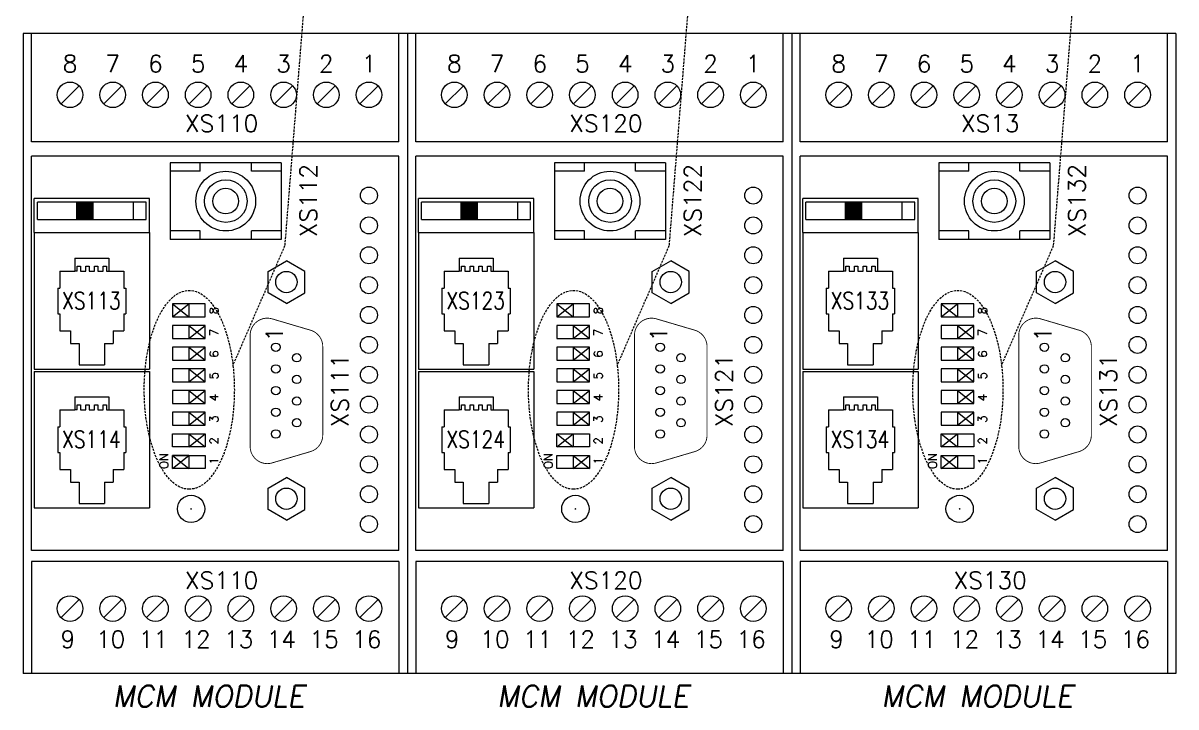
# Model space of a CAD drawing. Extents: x -2993 to 3661, y -4147 to -1441.
# Drawn here: x 1272.5 to 1407.5, y -4146.8 to -4066.7 of the extents above; entities that cross this region are included whole.
import ezdxf
from ezdxf.enums import TextEntityAlignment as Align

# ---------------------------------------------------------------- set-up
doc = ezdxf.new("R2010")
doc.units = 0
doc.header["$LTSCALE"] = 0.1
doc.header["$MEASUREMENT"] = 0
doc.linetypes.add('DASHED', pattern=[19.05, 12.7, -6.35])
doc.layers.get('0').update_dxf_attribs({"linetype": 'CONTINUOUS'})
doc.styles.get("Standard").update_dxf_attribs({"font": 'simplex.shx'})

msp = doc.modelspace()

# ---------------------------------------------------------------- hatches: boundary and pattern name
at = {"lineweight": 13}
h = msp.add_hatch(dxfattribs=at)
h.set_pattern_fill('ANSI37', color=256, angle=180, style=0)
h.set_pattern_definition([(225, (2552.07175, -1819.78506), (0.0883883476, -0.0883883476), []), (315, (2552.07175, -1819.78506), (0.0883883476, 0.0883883476), [])])
h.paths.add_polyline_path([(1278.8, -4089.67), (1280.71, -4089.67), (1280.71, -4087.65), (1278.8, -4087.65)])
h = msp.add_hatch(dxfattribs=at)
h.set_pattern_fill('ANSI37', color=256, angle=180, style=0)
h.set_pattern_definition([(225, (2597.07175, -1819.78506), (0.0883883476, -0.0883883476), []), (315, (2597.07175, -1819.78506), (0.0883883476, 0.0883883476), [])])
h.paths.add_polyline_path([(1323.8, -4089.67), (1325.71, -4089.67), (1325.71, -4087.65), (1323.8, -4087.65)])
h = msp.add_hatch(dxfattribs=at)
h.set_pattern_fill('ANSI37', color=256, angle=180, style=0)
h.set_pattern_definition([(225, (2642.07175, -1819.78506), (0.0883883476, -0.0883883476), []), (315, (2642.07175, -1819.78506), (0.0883883476, 0.0883883476), [])])
h.paths.add_polyline_path([(1368.8, -4089.67), (1370.71, -4089.67), (1370.71, -4087.65), (1368.8, -4087.65)])

# ---------------------------------------------------------------- linework, layer by layer
at = {"linetype": 'DASHED', "lineweight": 13, "ltscale": 0.2}
for p, q in [((1308.58, -4025.22), (1303.17, -4092.78)), ((1353.58, -4025.22), (1348.17, -4092.78)), ((1398.58, -4025.22), (1393.17, -4092.78)), ((1303.17, -4092.78), (1297.09, -4106.78)), ((1348.17, -4092.78), (1342.09, -4106.78)), ((1393.17, -4092.78), (1387.09, -4106.78))]:
    msp.add_line(p, q, dxfattribs=at)
at = {"lineweight": 13}
for p, q in [((1272.54, -4067.87), (1272.54, -4142.87)), ((1272.54, -4067.87), (1272.54, -4142.87)), ((1272.54, -4067.87), (1272.54, -4142.87)), ((1317.54, -4067.87), (1272.54, -4067.87)), ((1317.54, -4067.87), (1272.54, -4067.87)), ((1273.54, -4080.57), (1273.54, -4067.87)), ((1316.54, -4080.57), (1316.54, -4067.87)), ((1317.54, -4067.87), (1317.54, -4142.87)), ((1317.54, -4067.87), (1317.54, -4142.87)), ((1317.54, -4067.87), (1317.54, -4142.87)), ((1317.54, -4067.87), (1317.54, -4142.87)), ((1317.54, -4067.87), (1317.54, -4142.87)), ((1317.54, -4067.87), (1317.54, -4142.87)), ((1317.54, -4067.87), (1317.54, -4142.87)), ((1317.54, -4067.87), (1317.54, -4142.87)), ((1317.54, -4067.87), (1317.54, -4142.87)), ((1317.54, -4067.87), (1317.54, -4142.87)), ((1317.54, -4067.87), (1317.54, -4142.87)), ((1317.54, -4067.87), (1317.54, -4142.87)), ((1317.54, -4067.87), (1317.54, -4142.87)), ((1317.54, -4067.87), (1317.54, -4142.87)), ((1317.54, -4067.87), (1317.54, -4142.87)), ((1317.54, -4067.87), (1317.54, -4142.87)), ((1317.54, -4067.87), (1317.54, -4142.87)), ((1317.54, -4067.87), (1317.54, -4142.87)), ((1362.54, -4067.87), (1317.54, -4067.87)), ((1362.54, -4067.87), (1317.54, -4067.87)), ((1317.54, -4068.37), (1317.54, -4142.37)), ((1317.54, -4068.37), (1317.54, -4142.37)), ((1318.54, -4080.57), (1318.54, -4067.87)), ((1361.54, -4080.57), (1361.54, -4067.87)), ((1362.54, -4067.87), (1362.54, -4142.87)), ((1362.54, -4067.87), (1362.54, -4142.87)), ((1362.54, -4067.87), (1362.54, -4142.87)), ((1362.54, -4067.87), (1362.54, -4142.87)), ((1362.54, -4067.87), (1362.54, -4142.87)), ((1362.54, -4067.87), (1362.54, -4142.87)), ((1362.54, -4067.87), (1362.54, -4142.87)), ((1362.54, -4067.87), (1362.54, -4142.87)), ((1362.54, -4067.87), (1362.54, -4142.87)), ((1362.54, -4067.87), (1362.54, -4142.87)), ((1362.54, -4067.87), (1362.54, -4142.87)), ((1362.54, -4067.87), (1362.54, -4142.87)), ((1362.54, -4067.87), (1362.54, -4142.87)), ((1362.54, -4067.87), (1362.54, -4142.87)), ((1362.54, -4067.87), (1362.54, -4142.87)), ((1362.54, -4067.87), (1362.54, -4142.87)), ((1362.54, -4067.87), (1362.54, -4142.87)), ((1362.54, -4067.87), (1362.54, -4142.87)), ((1407.54, -4067.87), (1362.54, -4067.87)), ((1407.54, -4067.87), (1362.54, -4067.87)), ((1362.54, -4068.37), (1362.54, -4142.37)), ((1362.54, -4068.37), (1362.54, -4142.37)), ((1363.54, -4080.57), (1363.54, -4067.87)), ((1406.54, -4080.57), (1406.54, -4067.87)), ((1407.54, -4067.87), (1407.54, -4142.87)), ((1407.54, -4067.87), (1407.54, -4142.87)), ((1407.54, -4067.87), (1407.54, -4142.87)), ((1407.54, -4067.87), (1407.54, -4142.87)), ((1407.54, -4067.87), (1407.54, -4142.87)), ((1407.54, -4067.87), (1407.54, -4142.87)), ((1407.54, -4067.87), (1407.54, -4142.87)), ((1407.54, -4067.87), (1407.54, -4142.87)), ((1407.54, -4067.87), (1407.54, -4142.87)), ((1407.54, -4068.37), (1407.54, -4142.37)), ((1279.1, -4074), (1276.98, -4076.13)), ((1284.1, -4074), (1281.98, -4076.13)), ((1289.1, -4074), (1286.98, -4076.13)), ((1294.1, -4074), (1291.98, -4076.13)), ((1299.1, -4074), (1296.98, -4076.13)), ((1304.1, -4074), (1301.98, -4076.13)), ((1309.1, -4074), (1306.98, -4076.13)), ((1314.1, -4074), (1311.98, -4076.13)), ((1324.1, -4074), (1321.98, -4076.13)), ((1329.1, -4074), (1326.98, -4076.13)), ((1334.1, -4074), (1331.98, -4076.13)), ((1339.1, -4074), (1336.98, -4076.13)), ((1344.1, -4074), (1341.98, -4076.13)), ((1349.1, -4074), (1346.98, -4076.13)), ((1354.1, -4074), (1351.98, -4076.13)), ((1359.1, -4074), (1356.98, -4076.13)), ((1369.1, -4074), (1366.98, -4076.13)), ((1374.1, -4074), (1371.98, -4076.13)), ((1379.1, -4074), (1376.98, -4076.13)), ((1384.1, -4074), (1381.98, -4076.13)), ((1389.1, -4074), (1386.98, -4076.13)), ((1394.1, -4074), (1391.98, -4076.13)), ((1399.1, -4074), (1396.98, -4076.13)), ((1404.1, -4074), (1401.98, -4076.13)), ((1316.54, -4080.57), (1273.54, -4080.57)), ((1361.54, -4080.57), (1318.54, -4080.57)), ((1406.54, -4080.57), (1363.54, -4080.57)), ((1273.54, -4128.47), (1273.54, -4082.27)), ((1316.54, -4082.27), (1273.54, -4082.27)), ((1316.54, -4128.47), (1316.54, -4082.27)), ((1318.54, -4128.47), (1318.54, -4082.27)), ((1361.54, -4082.27), (1318.54, -4082.27)), ((1361.54, -4128.47), (1361.54, -4082.27)), ((1363.54, -4128.47), (1363.54, -4082.27)), ((1406.54, -4082.27), (1363.54, -4082.27)), ((1406.54, -4128.47), (1406.54, -4082.27)), ((1272.54, -4083.47), (1272.54, -4127.27)), ((1302.77, -4083.02), (1289.77, -4083.02)), ((1289.77, -4083.02), (1289.77, -4092.02)), ((1293.27, -4084.02), (1293.27, -4083.02)), ((1299.27, -4084.02), (1299.27, -4083.02)), ((1302.77, -4083.02), (1302.77, -4092.02)), ((1347.77, -4083.02), (1334.77, -4083.02)), ((1334.77, -4083.02), (1334.77, -4092.02)), ((1338.27, -4084.02), (1338.27, -4083.02)), ((1344.27, -4084.02), (1344.27, -4083.02)), ((1347.77, -4083.02), (1347.77, -4092.02)), ((1392.77, -4083.02), (1379.77, -4083.02)), ((1379.77, -4083.02), (1379.77, -4092.02)), ((1383.27, -4084.02), (1383.27, -4083.02)), ((1389.27, -4084.02), (1389.27, -4083.02)), ((1392.77, -4083.02), (1392.77, -4092.02)), ((1293.27, -4084.02), (1289.77, -4084.02)), ((1302.77, -4084.02), (1299.27, -4084.02)), ((1338.27, -4084.02), (1334.77, -4084.02)), ((1347.77, -4084.02), (1344.27, -4084.02)), ((1383.27, -4084.02), (1379.77, -4084.02)), ((1392.77, -4084.02), (1389.27, -4084.02)), ((1287.34, -4087.22), (1273.84, -4087.22)), ((1273.84, -4091.22), (1273.84, -4087.22)), ((1287.34, -4091.22), (1287.34, -4087.22)), ((1332.34, -4087.22), (1318.84, -4087.22)), ((1318.84, -4091.22), (1318.84, -4087.22)), ((1332.34, -4091.22), (1332.34, -4087.22)), ((1377.34, -4087.22), (1363.84, -4087.22)), ((1363.84, -4091.22), (1363.84, -4087.22)), ((1377.34, -4091.22), (1377.34, -4087.22)), ((1273.84, -4091.22), (1273.84, -4107.22)), ((1273.84, -4091.22), (1287.34, -4091.22)), ((1287.34, -4091.22), (1287.34, -4107.22)), ((1293.27, -4091.02), (1289.77, -4091.02)), ((1293.27, -4092.02), (1293.27, -4091.02)), ((1299.27, -4092.02), (1299.27, -4091.02)), ((1302.77, -4091.02), (1299.27, -4091.02)), ((1318.84, -4091.22), (1318.84, -4107.22)), ((1318.84, -4091.22), (1332.34, -4091.22)), ((1332.34, -4091.22), (1332.34, -4107.22)), ((1338.27, -4091.02), (1334.77, -4091.02)), ((1338.27, -4092.02), (1338.27, -4091.02)), ((1344.27, -4092.02), (1344.27, -4091.02)), ((1347.77, -4091.02), (1344.27, -4091.02)), ((1363.84, -4091.22), (1363.84, -4107.22)), ((1363.84, -4091.22), (1377.34, -4091.22)), ((1377.34, -4091.22), (1377.34, -4107.22)), ((1383.27, -4091.02), (1379.77, -4091.02)), ((1383.27, -4092.02), (1383.27, -4091.02)), ((1389.27, -4092.02), (1389.27, -4091.02)), ((1392.77, -4091.02), (1389.27, -4091.02)), ((1302.77, -4092.02), (1289.77, -4092.02)), ((1347.77, -4092.02), (1334.77, -4092.02)), ((1392.77, -4092.02), (1379.77, -4092.02)), ((1278.59, -4094.22), (1282.59, -4094.22)), ((1278.59, -4094.22), (1278.59, -4095.72)), ((1282.59, -4094.22), (1282.59, -4095.72)), ((1301.22, -4095.76), (1303.38, -4094.51)), ((1305.55, -4095.76), (1303.38, -4094.51)), ((1323.59, -4094.22), (1327.59, -4094.22)), ((1323.59, -4094.22), (1323.59, -4095.72)), ((1327.59, -4094.22), (1327.59, -4095.72)), ((1346.22, -4095.76), (1348.38, -4094.51)), ((1350.55, -4095.76), (1348.38, -4094.51)), ((1368.59, -4094.22), (1372.59, -4094.22)), ((1368.59, -4094.22), (1368.59, -4095.72)), ((1372.59, -4094.22), (1372.59, -4095.72)), ((1391.22, -4095.76), (1393.38, -4094.51)), ((1395.55, -4095.76), (1393.38, -4094.51)), ((1276.84, -4095.72), (1276.84, -4097.72)), ((1276.84, -4095.72), (1278.59, -4095.72)), ((1278.87, -4095.72), (1278.59, -4095.72)), ((1282.32, -4095.72), (1282.59, -4095.72)), ((1282.59, -4095.72), (1284.34, -4095.72)), ((1284.34, -4095.72), (1284.34, -4097.72)), ((1301.22, -4098.26), (1301.22, -4095.76)), ((1305.55, -4098.26), (1305.55, -4095.76)), ((1321.84, -4095.72), (1321.84, -4097.72)), ((1321.84, -4095.72), (1323.59, -4095.72)), ((1323.87, -4095.72), (1323.59, -4095.72)), ((1327.32, -4095.72), (1327.59, -4095.72)), ((1327.59, -4095.72), (1329.34, -4095.72)), ((1329.34, -4095.72), (1329.34, -4097.72)), ((1346.22, -4098.26), (1346.22, -4095.76)), ((1350.55, -4098.26), (1350.55, -4095.76)), ((1366.84, -4095.72), (1366.84, -4097.72)), ((1366.84, -4095.72), (1368.59, -4095.72)), ((1368.87, -4095.72), (1368.59, -4095.72)), ((1372.32, -4095.72), (1372.59, -4095.72)), ((1372.59, -4095.72), (1374.34, -4095.72)), ((1374.34, -4095.72), (1374.34, -4097.72)), ((1391.22, -4098.26), (1391.22, -4095.76)), ((1395.55, -4098.26), (1395.55, -4095.76)), ((1276.59, -4097.72), (1276.84, -4097.72)), ((1276.59, -4097.72), (1276.59, -4100.72)), ((1284.34, -4097.72), (1284.59, -4097.72)), ((1284.59, -4097.72), (1284.59, -4100.72)), ((1303.38, -4099.51), (1301.22, -4098.26)), ((1303.38, -4099.51), (1305.55, -4098.26)), ((1321.59, -4097.72), (1321.84, -4097.72)), ((1321.59, -4097.72), (1321.59, -4100.72)), ((1329.34, -4097.72), (1329.59, -4097.72)), ((1329.59, -4097.72), (1329.59, -4100.72)), ((1348.38, -4099.51), (1346.22, -4098.26)), ((1348.38, -4099.51), (1350.55, -4098.26)), ((1366.59, -4097.72), (1366.84, -4097.72)), ((1366.59, -4097.72), (1366.59, -4100.72)), ((1374.34, -4097.72), (1374.59, -4097.72)), ((1374.59, -4097.72), (1374.59, -4100.72)), ((1393.38, -4099.51), (1391.22, -4098.26)), ((1393.38, -4099.51), (1395.55, -4098.26)), ((1290.05, -4101.08), (1291.95, -4099.56)), ((1290.05, -4099.56), (1291.95, -4101.08)), ((1335.05, -4101.08), (1336.95, -4099.56)), ((1335.05, -4099.56), (1336.95, -4101.08)), ((1380.05, -4101.08), (1381.95, -4099.56)), ((1380.05, -4099.56), (1381.95, -4101.08)), ((1276.59, -4100.72), (1276.84, -4100.72)), ((1276.84, -4100.72), (1276.84, -4102.72)), ((1284.34, -4100.72), (1284.59, -4100.72)), ((1284.34, -4100.72), (1284.34, -4102.72)), ((1321.59, -4100.72), (1321.84, -4100.72)), ((1321.84, -4100.72), (1321.84, -4102.72)), ((1329.34, -4100.72), (1329.59, -4100.72)), ((1329.34, -4100.72), (1329.34, -4102.72)), ((1366.59, -4100.72), (1366.84, -4100.72)), ((1366.84, -4100.72), (1366.84, -4102.72)), ((1374.34, -4100.72), (1374.59, -4100.72)), ((1374.34, -4100.72), (1374.34, -4102.72)), ((1291.95, -4103.62), (1293.86, -4102.1)), ((1291.95, -4102.1), (1293.86, -4103.62)), ((1336.95, -4103.62), (1338.86, -4102.1)), ((1336.95, -4102.1), (1338.86, -4103.62)), ((1381.95, -4103.62), (1383.86, -4102.1)), ((1381.95, -4102.1), (1383.86, -4103.62)), ((1276.84, -4102.72), (1278.09, -4102.72)), ((1278.09, -4102.72), (1278.09, -4104.22)), ((1283.09, -4102.72), (1284.34, -4102.72)), ((1283.09, -4102.72), (1283.09, -4104.22)), ((1321.84, -4102.72), (1323.09, -4102.72)), ((1323.09, -4102.72), (1323.09, -4104.22)), ((1328.09, -4102.72), (1329.34, -4102.72)), ((1328.09, -4102.72), (1328.09, -4104.22)), ((1366.84, -4102.72), (1368.09, -4102.72)), ((1368.09, -4102.72), (1368.09, -4104.22)), ((1373.09, -4102.72), (1374.34, -4102.72)), ((1373.09, -4102.72), (1373.09, -4104.22)), ((1278.09, -4104.22), (1279.09, -4104.22)), ((1279.09, -4104.22), (1279.09, -4106.72)), ((1282.09, -4104.22), (1282.09, -4106.72)), ((1282.09, -4104.22), (1283.09, -4104.22)), ((1291.95, -4106.16), (1293.86, -4104.64)), ((1291.95, -4104.64), (1293.86, -4106.16)), ((1323.09, -4104.22), (1324.09, -4104.22)), ((1324.09, -4104.22), (1324.09, -4106.72)), ((1327.09, -4104.22), (1327.09, -4106.72)), ((1327.09, -4104.22), (1328.09, -4104.22)), ((1336.95, -4106.16), (1338.86, -4104.64)), ((1336.95, -4104.64), (1338.86, -4106.16)), ((1368.09, -4104.22), (1369.09, -4104.22)), ((1369.09, -4104.22), (1369.09, -4106.72)), ((1372.09, -4104.22), (1372.09, -4106.72)), ((1372.09, -4104.22), (1373.09, -4104.22)), ((1381.95, -4106.16), (1383.86, -4104.64)), ((1381.95, -4104.64), (1383.86, -4106.16)), ((1273.84, -4107.22), (1287.34, -4107.22)), ((1273.84, -4107.47), (1287.34, -4107.47)), ((1273.84, -4107.47), (1273.84, -4123.47)), ((1279.09, -4106.72), (1282.09, -4106.72)), ((1287.34, -4107.47), (1287.34, -4123.47)), ((1291.95, -4108.7), (1293.86, -4107.18)), ((1291.95, -4107.18), (1293.86, -4108.7)), ((1318.84, -4107.22), (1332.34, -4107.22)), ((1318.84, -4107.47), (1332.34, -4107.47)), ((1318.84, -4107.47), (1318.84, -4123.47)), ((1324.09, -4106.72), (1327.09, -4106.72)), ((1332.34, -4107.47), (1332.34, -4123.47)), ((1336.95, -4108.7), (1338.86, -4107.18)), ((1336.95, -4107.18), (1338.86, -4108.7)), ((1363.84, -4107.22), (1377.34, -4107.22)), ((1363.84, -4107.47), (1377.34, -4107.47)), ((1363.84, -4107.47), (1363.84, -4123.47)), ((1369.09, -4106.72), (1372.09, -4106.72)), ((1377.34, -4107.47), (1377.34, -4123.47)), ((1381.95, -4108.7), (1383.86, -4107.18)), ((1381.95, -4107.18), (1383.86, -4108.7)), ((1278.59, -4110.47), (1282.59, -4110.47)), ((1278.59, -4110.47), (1278.59, -4111.97)), ((1282.59, -4110.47), (1282.59, -4111.97)), ((1291.95, -4111.24), (1293.86, -4109.72)), ((1291.95, -4109.72), (1293.86, -4111.24)), ((1323.59, -4110.47), (1327.59, -4110.47)), ((1323.59, -4110.47), (1323.59, -4111.97)), ((1327.59, -4110.47), (1327.59, -4111.97)), ((1336.95, -4111.24), (1338.86, -4109.72)), ((1336.95, -4109.72), (1338.86, -4111.24)), ((1368.59, -4110.47), (1372.59, -4110.47)), ((1368.59, -4110.47), (1368.59, -4111.97)), ((1372.59, -4110.47), (1372.59, -4111.97)), ((1381.95, -4111.24), (1383.86, -4109.72)), ((1381.95, -4109.72), (1383.86, -4111.24)), ((1276.84, -4111.97), (1276.84, -4113.97)), ((1276.84, -4111.97), (1278.59, -4111.97)), ((1278.87, -4111.97), (1278.59, -4111.97)), ((1282.32, -4111.97), (1282.59, -4111.97)), ((1282.59, -4111.97), (1284.34, -4111.97)), ((1284.34, -4111.97), (1284.34, -4113.97)), ((1321.84, -4111.97), (1321.84, -4113.97)), ((1321.84, -4111.97), (1323.59, -4111.97)), ((1323.87, -4111.97), (1323.59, -4111.97)), ((1327.32, -4111.97), (1327.59, -4111.97)), ((1327.59, -4111.97), (1329.34, -4111.97)), ((1329.34, -4111.97), (1329.34, -4113.97)), ((1366.84, -4111.97), (1366.84, -4113.97)), ((1366.84, -4111.97), (1368.59, -4111.97)), ((1368.87, -4111.97), (1368.59, -4111.97)), ((1372.32, -4111.97), (1372.59, -4111.97)), ((1372.59, -4111.97), (1374.34, -4111.97)), ((1374.34, -4111.97), (1374.34, -4113.97)), ((1291.95, -4113.78), (1293.86, -4112.26)), ((1291.95, -4112.26), (1293.86, -4113.78)), ((1336.95, -4113.78), (1338.86, -4112.26)), ((1336.95, -4112.26), (1338.86, -4113.78)), ((1381.95, -4113.78), (1383.86, -4112.26)), ((1381.95, -4112.26), (1383.86, -4113.78)), ((1276.59, -4113.97), (1276.84, -4113.97)), ((1276.59, -4113.97), (1276.59, -4116.97)), ((1284.34, -4113.97), (1284.59, -4113.97)), ((1284.59, -4113.97), (1284.59, -4116.97)), ((1291.95, -4116.32), (1293.86, -4114.8)), ((1291.95, -4114.8), (1293.86, -4116.32)), ((1321.59, -4113.97), (1321.84, -4113.97)), ((1321.59, -4113.97), (1321.59, -4116.97)), ((1329.34, -4113.97), (1329.59, -4113.97)), ((1329.59, -4113.97), (1329.59, -4116.97)), ((1335.05, -4116.32), (1336.95, -4114.8)), ((1335.05, -4114.8), (1336.95, -4116.32)), ((1366.59, -4113.97), (1366.84, -4113.97)), ((1366.59, -4113.97), (1366.59, -4116.97)), ((1374.34, -4113.97), (1374.59, -4113.97)), ((1374.59, -4113.97), (1374.59, -4116.97)), ((1380.05, -4116.32), (1381.95, -4114.8)), ((1380.05, -4114.8), (1381.95, -4116.32)), ((1276.59, -4116.97), (1276.84, -4116.97)), ((1276.84, -4116.97), (1276.84, -4118.97)), ((1284.34, -4116.97), (1284.34, -4118.97)), ((1284.34, -4116.97), (1284.59, -4116.97)), ((1291.95, -4117.34), (1290.05, -4117.34)), ((1290.05, -4118.86), (1291.95, -4117.34)), ((1290.05, -4117.34), (1291.95, -4118.86)), ((1321.59, -4116.97), (1321.84, -4116.97)), ((1321.84, -4116.97), (1321.84, -4118.97)), ((1329.34, -4116.97), (1329.34, -4118.97)), ((1329.34, -4116.97), (1329.59, -4116.97)), ((1336.95, -4118.86), (1338.86, -4117.34)), ((1336.95, -4117.34), (1338.86, -4118.86)), ((1366.59, -4116.97), (1366.84, -4116.97)), ((1366.84, -4116.97), (1366.84, -4118.97)), ((1374.34, -4116.97), (1374.34, -4118.97)), ((1374.34, -4116.97), (1374.59, -4116.97)), ((1380.05, -4118.86), (1381.95, -4117.34)), ((1380.05, -4117.34), (1381.95, -4118.86)), ((1276.84, -4118.97), (1278.09, -4118.97)), ((1278.09, -4118.97), (1278.09, -4120.47)), ((1283.09, -4118.97), (1283.09, -4120.47)), ((1283.09, -4118.97), (1284.34, -4118.97)), ((1301.22, -4121.14), (1303.38, -4119.89)), ((1305.55, -4121.14), (1303.38, -4119.89)), ((1321.84, -4118.97), (1323.09, -4118.97)), ((1323.09, -4118.97), (1323.09, -4120.47)), ((1328.09, -4118.97), (1328.09, -4120.47)), ((1328.09, -4118.97), (1329.34, -4118.97)), ((1346.22, -4121.14), (1348.38, -4119.89)), ((1350.55, -4121.14), (1348.38, -4119.89)), ((1366.84, -4118.97), (1368.09, -4118.97)), ((1368.09, -4118.97), (1368.09, -4120.47)), ((1373.09, -4118.97), (1373.09, -4120.47)), ((1373.09, -4118.97), (1374.34, -4118.97)), ((1391.22, -4121.14), (1393.38, -4119.89)), ((1395.55, -4121.14), (1393.38, -4119.89)), ((1278.09, -4120.47), (1279.09, -4120.47)), ((1279.09, -4120.47), (1279.09, -4122.97)), ((1282.09, -4120.47), (1283.09, -4120.47)), ((1282.09, -4120.47), (1282.09, -4122.97)), ((1301.22, -4123.64), (1301.22, -4121.14)), ((1305.55, -4123.64), (1305.55, -4121.14)), ((1323.09, -4120.47), (1324.09, -4120.47)), ((1324.09, -4120.47), (1324.09, -4122.97)), ((1327.09, -4120.47), (1328.09, -4120.47)), ((1327.09, -4120.47), (1327.09, -4122.97)), ((1346.22, -4123.64), (1346.22, -4121.14)), ((1350.55, -4123.64), (1350.55, -4121.14)), ((1368.09, -4120.47), (1369.09, -4120.47)), ((1369.09, -4120.47), (1369.09, -4122.97)), ((1372.09, -4120.47), (1373.09, -4120.47)), ((1372.09, -4120.47), (1372.09, -4122.97)), ((1391.22, -4123.64), (1391.22, -4121.14)), ((1395.55, -4123.64), (1395.55, -4121.14)), ((1273.84, -4123.47), (1287.34, -4123.47)), ((1279.09, -4122.97), (1282.09, -4122.97)), ((1303.38, -4124.89), (1301.22, -4123.64)), ((1303.38, -4124.89), (1305.55, -4123.64)), ((1318.84, -4123.47), (1332.34, -4123.47)), ((1324.09, -4122.97), (1327.09, -4122.97)), ((1348.38, -4124.89), (1346.22, -4123.64)), ((1348.38, -4124.89), (1350.55, -4123.64)), ((1363.84, -4123.47), (1377.34, -4123.47)), ((1369.09, -4122.97), (1372.09, -4122.97)), ((1393.38, -4124.89), (1391.22, -4123.64)), ((1393.38, -4124.89), (1395.55, -4123.64)), ((1316.54, -4128.47), (1273.54, -4128.47)), ((1361.54, -4128.47), (1318.54, -4128.47)), ((1406.54, -4128.47), (1363.54, -4128.47)), ((1316.54, -4129.77), (1273.54, -4129.77)), ((1273.54, -4129.77), (1273.54, -4142.87)), ((1316.54, -4129.77), (1316.54, -4142.87)), ((1361.54, -4129.77), (1318.54, -4129.77)), ((1318.54, -4129.77), (1318.54, -4142.87)), ((1361.54, -4129.77), (1361.54, -4142.87)), ((1406.54, -4129.77), (1363.54, -4129.77)), ((1363.54, -4129.77), (1363.54, -4142.87)), ((1406.54, -4129.77), (1406.54, -4142.87)), ((1279.1, -4134.2), (1276.98, -4136.33)), ((1284.1, -4134.2), (1281.98, -4136.33)), ((1289.1, -4134.2), (1286.98, -4136.33)), ((1294.1, -4134.2), (1291.98, -4136.33)), ((1299.1, -4134.2), (1296.98, -4136.33)), ((1304.1, -4134.2), (1301.98, -4136.33)), ((1309.1, -4134.2), (1306.98, -4136.33)), ((1314.1, -4134.2), (1311.98, -4136.33)), ((1324.1, -4134.2), (1321.98, -4136.33)), ((1329.1, -4134.2), (1326.98, -4136.33)), ((1334.1, -4134.2), (1331.98, -4136.33)), ((1339.1, -4134.2), (1336.98, -4136.33)), ((1344.1, -4134.2), (1341.98, -4136.33)), ((1349.1, -4134.2), (1346.98, -4136.33)), ((1354.1, -4134.2), (1351.98, -4136.33)), ((1359.1, -4134.2), (1356.98, -4136.33)), ((1369.1, -4134.2), (1366.98, -4136.33)), ((1374.1, -4134.2), (1371.98, -4136.33)), ((1379.1, -4134.2), (1376.98, -4136.33)), ((1384.1, -4134.2), (1381.98, -4136.33)), ((1389.1, -4134.2), (1386.98, -4136.33)), ((1394.1, -4134.2), (1391.98, -4136.33)), ((1399.1, -4134.2), (1396.98, -4136.33)), ((1404.1, -4134.2), (1401.98, -4136.33)), ((1317.54, -4142.87), (1272.54, -4142.87)), ((1362.54, -4142.87), (1317.54, -4142.87)), ((1407.54, -4142.87), (1362.54, -4142.87))]:
    msp.add_line(p, q, dxfattribs=at)
at = {"linetype": 'Continuous', "lineweight": 13}
for p, q in [((1286.96, -4087.65), (1274.21, -4087.65)), ((1274.21, -4089.67), (1274.21, -4087.65)), ((1278.8, -4087.65), (1278.8, -4089.67)), ((1280.71, -4087.65), (1280.71, -4089.67)), ((1285.46, -4089.67), (1285.46, -4087.65)), ((1286.96, -4089.67), (1286.96, -4087.65)), ((1331.96, -4087.65), (1319.21, -4087.65)), ((1319.21, -4089.67), (1319.21, -4087.65)), ((1323.8, -4087.65), (1323.8, -4089.67)), ((1325.71, -4087.65), (1325.71, -4089.67)), ((1330.46, -4089.67), (1330.46, -4087.65)), ((1331.96, -4089.67), (1331.96, -4087.65)), ((1376.96, -4087.65), (1364.21, -4087.65)), ((1364.21, -4089.67), (1364.21, -4087.65)), ((1368.8, -4087.65), (1368.8, -4089.67)), ((1370.71, -4087.65), (1370.71, -4089.67)), ((1375.46, -4089.67), (1375.46, -4087.65)), ((1376.96, -4089.67), (1376.96, -4087.65)), ((1274.21, -4089.67), (1286.96, -4089.67)), ((1319.21, -4089.67), (1331.96, -4089.67)), ((1364.21, -4089.67), (1376.96, -4089.67)), ((1278.87, -4095.13), (1279.27, -4095.13)), ((1278.87, -4095.72), (1278.87, -4095.13)), ((1279.27, -4095.13), (1279.27, -4095.72)), ((1279.27, -4095.72), (1279.88, -4095.72)), ((1279.88, -4095.13), (1280.29, -4095.13)), ((1279.88, -4095.72), (1279.88, -4095.13)), ((1280.29, -4095.13), (1280.29, -4095.72)), ((1280.29, -4095.72), (1280.9, -4095.72)), ((1280.9, -4095.72), (1280.9, -4095.13)), ((1280.9, -4095.13), (1281.3, -4095.13)), ((1281.3, -4095.13), (1281.3, -4095.72)), ((1281.3, -4095.72), (1281.91, -4095.72)), ((1281.91, -4095.13), (1282.32, -4095.13)), ((1281.91, -4095.72), (1281.91, -4095.13)), ((1282.32, -4095.13), (1282.32, -4095.72)), ((1323.87, -4095.13), (1324.27, -4095.13)), ((1323.87, -4095.72), (1323.87, -4095.13)), ((1324.27, -4095.13), (1324.27, -4095.72)), ((1324.27, -4095.72), (1324.88, -4095.72)), ((1324.88, -4095.13), (1325.29, -4095.13)), ((1324.88, -4095.72), (1324.88, -4095.13)), ((1325.29, -4095.13), (1325.29, -4095.72)), ((1325.29, -4095.72), (1325.9, -4095.72)), ((1325.9, -4095.72), (1325.9, -4095.13)), ((1325.9, -4095.13), (1326.3, -4095.13)), ((1326.3, -4095.13), (1326.3, -4095.72)), ((1326.3, -4095.72), (1326.91, -4095.72)), ((1326.91, -4095.13), (1327.32, -4095.13)), ((1326.91, -4095.72), (1326.91, -4095.13)), ((1327.32, -4095.13), (1327.32, -4095.72)), ((1368.87, -4095.13), (1369.27, -4095.13)), ((1368.87, -4095.72), (1368.87, -4095.13)), ((1369.27, -4095.13), (1369.27, -4095.72)), ((1369.27, -4095.72), (1369.88, -4095.72)), ((1369.88, -4095.13), (1370.29, -4095.13)), ((1369.88, -4095.72), (1369.88, -4095.13)), ((1370.29, -4095.13), (1370.29, -4095.72)), ((1370.29, -4095.72), (1370.9, -4095.72)), ((1370.9, -4095.72), (1370.9, -4095.13)), ((1370.9, -4095.13), (1371.3, -4095.13)), ((1371.3, -4095.13), (1371.3, -4095.72)), ((1371.3, -4095.72), (1371.91, -4095.72)), ((1371.91, -4095.13), (1372.32, -4095.13)), ((1371.91, -4095.72), (1371.91, -4095.13)), ((1372.32, -4095.13), (1372.32, -4095.72)), ((1293.86, -4099.56), (1290.05, -4099.56)), ((1290.05, -4099.56), (1290.05, -4101.08)), ((1291.95, -4099.56), (1291.95, -4101.08)), ((1293.86, -4101.08), (1293.86, -4099.56)), ((1338.86, -4099.56), (1335.05, -4099.56)), ((1335.05, -4099.56), (1335.05, -4101.08)), ((1336.95, -4099.56), (1336.95, -4101.08)), ((1338.86, -4101.08), (1338.86, -4099.56)), ((1383.86, -4099.56), (1380.05, -4099.56)), ((1380.05, -4099.56), (1380.05, -4101.08)), ((1381.95, -4099.56), (1381.95, -4101.08)), ((1383.86, -4101.08), (1383.86, -4099.56)), ((1290.05, -4101.08), (1293.86, -4101.08)), ((1335.05, -4101.08), (1338.86, -4101.08)), ((1380.05, -4101.08), (1383.86, -4101.08)), ((1293.86, -4102.1), (1290.05, -4102.1)), ((1290.05, -4102.1), (1290.05, -4103.62)), ((1291.95, -4102.1), (1291.95, -4103.62)), ((1293.86, -4103.62), (1293.86, -4102.1)), ((1338.86, -4102.1), (1335.05, -4102.1)), ((1335.05, -4102.1), (1335.05, -4103.62)), ((1336.95, -4102.1), (1336.95, -4103.62)), ((1338.86, -4103.62), (1338.86, -4102.1)), ((1383.86, -4102.1), (1380.05, -4102.1)), ((1380.05, -4102.1), (1380.05, -4103.62)), ((1381.95, -4102.1), (1381.95, -4103.62)), ((1383.86, -4103.62), (1383.86, -4102.1)), ((1290.05, -4103.62), (1293.86, -4103.62)), ((1335.05, -4103.62), (1338.86, -4103.62)), ((1380.05, -4103.62), (1383.86, -4103.62)), ((1293.86, -4104.64), (1290.05, -4104.64)), ((1290.05, -4104.64), (1290.05, -4106.16)), ((1291.95, -4104.64), (1291.95, -4106.16)), ((1293.86, -4106.16), (1293.86, -4104.64)), ((1338.86, -4104.64), (1335.05, -4104.64)), ((1335.05, -4104.64), (1335.05, -4106.16)), ((1336.95, -4104.64), (1336.95, -4106.16)), ((1338.86, -4106.16), (1338.86, -4104.64)), ((1383.86, -4104.64), (1380.05, -4104.64)), ((1380.05, -4104.64), (1380.05, -4106.16)), ((1381.95, -4104.64), (1381.95, -4106.16)), ((1383.86, -4106.16), (1383.86, -4104.64)), ((1290.05, -4106.16), (1293.86, -4106.16)), ((1335.05, -4106.16), (1338.86, -4106.16)), ((1380.05, -4106.16), (1383.86, -4106.16)), ((1293.86, -4107.18), (1290.05, -4107.18)), ((1290.05, -4107.18), (1290.05, -4108.7)), ((1291.95, -4107.18), (1291.95, -4108.7)), ((1293.86, -4108.7), (1293.86, -4107.18)), ((1338.86, -4107.18), (1335.05, -4107.18)), ((1335.05, -4107.18), (1335.05, -4108.7)), ((1336.95, -4107.18), (1336.95, -4108.7)), ((1338.86, -4108.7), (1338.86, -4107.18)), ((1383.86, -4107.18), (1380.05, -4107.18)), ((1380.05, -4107.18), (1380.05, -4108.7)), ((1381.95, -4107.18), (1381.95, -4108.7)), ((1383.86, -4108.7), (1383.86, -4107.18)), ((1290.05, -4108.7), (1293.86, -4108.7)), ((1335.05, -4108.7), (1338.86, -4108.7)), ((1380.05, -4108.7), (1383.86, -4108.7)), ((1293.86, -4109.72), (1290.05, -4109.72)), ((1290.05, -4109.72), (1290.05, -4111.24)), ((1291.95, -4109.72), (1291.95, -4111.24)), ((1293.86, -4111.24), (1293.86, -4109.72)), ((1338.86, -4109.72), (1335.05, -4109.72)), ((1335.05, -4109.72), (1335.05, -4111.24)), ((1336.95, -4109.72), (1336.95, -4111.24)), ((1338.86, -4111.24), (1338.86, -4109.72)), ((1383.86, -4109.72), (1380.05, -4109.72)), ((1380.05, -4109.72), (1380.05, -4111.24)), ((1381.95, -4109.72), (1381.95, -4111.24)), ((1383.86, -4111.24), (1383.86, -4109.72)), ((1278.87, -4111.97), (1278.87, -4111.38)), ((1278.87, -4111.38), (1279.27, -4111.38)), ((1279.27, -4111.38), (1279.27, -4111.97)), ((1279.27, -4111.97), (1279.88, -4111.97)), ((1279.88, -4111.38), (1280.29, -4111.38)), ((1279.88, -4111.97), (1279.88, -4111.38)), ((1280.29, -4111.38), (1280.29, -4111.97)), ((1280.29, -4111.97), (1280.9, -4111.97)), ((1280.9, -4111.97), (1280.9, -4111.38)), ((1280.9, -4111.38), (1281.3, -4111.38)), ((1281.3, -4111.38), (1281.3, -4111.97)), ((1281.3, -4111.97), (1281.91, -4111.97)), ((1281.91, -4111.97), (1281.91, -4111.38)), ((1281.91, -4111.38), (1282.32, -4111.38)), ((1282.32, -4111.38), (1282.32, -4111.97)), ((1290.05, -4111.24), (1293.86, -4111.24)), ((1323.87, -4111.97), (1323.87, -4111.38)), ((1323.87, -4111.38), (1324.27, -4111.38)), ((1324.27, -4111.38), (1324.27, -4111.97)), ((1324.27, -4111.97), (1324.88, -4111.97)), ((1324.88, -4111.38), (1325.29, -4111.38)), ((1324.88, -4111.97), (1324.88, -4111.38)), ((1325.29, -4111.38), (1325.29, -4111.97)), ((1325.29, -4111.97), (1325.9, -4111.97)), ((1325.9, -4111.97), (1325.9, -4111.38)), ((1325.9, -4111.38), (1326.3, -4111.38)), ((1326.3, -4111.38), (1326.3, -4111.97)), ((1326.3, -4111.97), (1326.91, -4111.97)), ((1326.91, -4111.97), (1326.91, -4111.38)), ((1326.91, -4111.38), (1327.32, -4111.38)), ((1327.32, -4111.38), (1327.32, -4111.97)), ((1335.05, -4111.24), (1338.86, -4111.24)), ((1368.87, -4111.97), (1368.87, -4111.38)), ((1368.87, -4111.38), (1369.27, -4111.38)), ((1369.27, -4111.38), (1369.27, -4111.97)), ((1369.27, -4111.97), (1369.88, -4111.97)), ((1369.88, -4111.38), (1370.29, -4111.38)), ((1369.88, -4111.97), (1369.88, -4111.38)), ((1370.29, -4111.38), (1370.29, -4111.97)), ((1370.29, -4111.97), (1370.9, -4111.97)), ((1370.9, -4111.97), (1370.9, -4111.38)), ((1370.9, -4111.38), (1371.3, -4111.38)), ((1371.3, -4111.38), (1371.3, -4111.97)), ((1371.3, -4111.97), (1371.91, -4111.97)), ((1371.91, -4111.97), (1371.91, -4111.38)), ((1371.91, -4111.38), (1372.32, -4111.38)), ((1372.32, -4111.38), (1372.32, -4111.97)), ((1380.05, -4111.24), (1383.86, -4111.24)), ((1293.86, -4112.26), (1290.05, -4112.26)), ((1290.05, -4112.26), (1290.05, -4113.78)), ((1291.95, -4112.26), (1291.95, -4113.78)), ((1293.86, -4113.78), (1293.86, -4112.26)), ((1338.86, -4112.26), (1335.05, -4112.26)), ((1335.05, -4112.26), (1335.05, -4113.78)), ((1336.95, -4112.26), (1336.95, -4113.78)), ((1338.86, -4113.78), (1338.86, -4112.26)), ((1383.86, -4112.26), (1380.05, -4112.26)), ((1380.05, -4112.26), (1380.05, -4113.78)), ((1381.95, -4112.26), (1381.95, -4113.78)), ((1383.86, -4113.78), (1383.86, -4112.26)), ((1290.05, -4113.78), (1293.86, -4113.78)), ((1290.05, -4114.8), (1293.86, -4114.8)), ((1290.05, -4116.32), (1290.05, -4114.8)), ((1291.95, -4114.8), (1291.95, -4116.32)), ((1293.86, -4114.8), (1293.86, -4116.32)), ((1335.05, -4113.78), (1338.86, -4113.78)), ((1335.05, -4114.8), (1338.86, -4114.8)), ((1335.05, -4116.32), (1335.05, -4114.8)), ((1336.95, -4114.8), (1336.95, -4116.32)), ((1338.86, -4114.8), (1338.86, -4116.32)), ((1380.05, -4113.78), (1383.86, -4113.78)), ((1380.05, -4114.8), (1383.86, -4114.8)), ((1380.05, -4116.32), (1380.05, -4114.8)), ((1381.95, -4114.8), (1381.95, -4116.32)), ((1383.86, -4114.8), (1383.86, -4116.32)), ((1293.86, -4116.32), (1290.05, -4116.32)), ((1290.05, -4117.34), (1293.86, -4117.34)), ((1290.05, -4118.86), (1290.05, -4117.34)), ((1291.95, -4117.34), (1291.95, -4118.86)), ((1293.86, -4117.34), (1293.86, -4118.86)), ((1338.86, -4116.32), (1335.05, -4116.32)), ((1335.05, -4117.34), (1338.86, -4117.34)), ((1335.05, -4118.86), (1335.05, -4117.34)), ((1336.95, -4117.34), (1336.95, -4118.86)), ((1338.86, -4117.34), (1338.86, -4118.86)), ((1383.86, -4116.32), (1380.05, -4116.32)), ((1380.05, -4117.34), (1383.86, -4117.34)), ((1380.05, -4118.86), (1380.05, -4117.34)), ((1381.95, -4117.34), (1381.95, -4118.86)), ((1383.86, -4117.34), (1383.86, -4118.86)), ((1293.86, -4118.86), (1290.05, -4118.86)), ((1338.86, -4118.86), (1335.05, -4118.86)), ((1383.86, -4118.86), (1380.05, -4118.86))]:
    msp.add_line(p, q, dxfattribs=at)
at = {"lineweight": 13, "const_width": 0.1}
for points in [[(1299.13, -4103.24), (1299.13, -4116.28, 0.500706), (1301.7, -4118.2), (1306.2, -4116.87, 0.332706), (1307.63, -4114.95), (1307.63, -4104.57, 0.332706), (1306.2, -4102.65), (1301.7, -4101.32, 0.500706)], [(1344.13, -4103.24), (1344.13, -4116.28, 0.500706), (1346.7, -4118.2), (1351.2, -4116.87, 0.332706), (1352.63, -4114.95), (1352.63, -4104.57, 0.332706), (1351.2, -4102.65), (1346.7, -4101.32, 0.500706)], [(1389.13, -4103.24), (1389.13, -4116.28, 0.500706), (1391.7, -4118.2), (1396.2, -4116.87, 0.332706), (1397.63, -4114.95), (1397.63, -4104.57, 0.332706), (1396.2, -4102.65), (1391.7, -4101.32, 0.500706)], [(1292.26, -4123.59, 1), (1292.16, -4123.59, 1)], [(1337.26, -4123.59, 1), (1337.16, -4123.59, 1)], [(1382.26, -4123.59, 1), (1382.16, -4123.59, 1)]]:
    msp.add_lwpolyline(points, format="xyb", close=True, dxfattribs=at)
at = {"lineweight": 13}
for centre, radius in [((1278.04, -4075.07), 1.5), ((1283.04, -4075.07), 1.5), ((1288.04, -4075.07), 1.5), ((1293.04, -4075.07), 1.5), ((1298.04, -4075.07), 1.5), ((1303.04, -4075.07), 1.5), ((1308.04, -4075.07), 1.5), ((1313.04, -4075.07), 1.5), ((1323.04, -4075.07), 1.5), ((1328.04, -4075.07), 1.5), ((1333.04, -4075.07), 1.5), ((1338.04, -4075.07), 1.5), ((1343.04, -4075.07), 1.5), ((1348.04, -4075.07), 1.5), ((1353.04, -4075.07), 1.5), ((1358.04, -4075.07), 1.5), ((1368.04, -4075.07), 1.5), ((1373.04, -4075.07), 1.5), ((1378.04, -4075.07), 1.5), ((1383.04, -4075.07), 1.5), ((1388.04, -4075.07), 1.5), ((1393.04, -4075.07), 1.5), ((1398.04, -4075.07), 1.5), ((1403.04, -4075.07), 1.5), ((1296.27, -4087.52), 2.5), ((1341.27, -4087.52), 2.5), ((1386.27, -4087.52), 2.5), ((1313.04, -4086.87), 1), ((1358.04, -4086.87), 1), ((1403.04, -4086.87), 1), ((1313.04, -4090.37), 1), ((1358.04, -4090.37), 1), ((1403.04, -4090.37), 1), ((1313.04, -4093.87), 1), ((1358.04, -4093.87), 1), ((1403.04, -4093.87), 1), ((1303.38, -4097.01), 1.25), ((1348.38, -4097.01), 1.25), ((1393.38, -4097.01), 1.25), ((1313.04, -4097.37), 1), ((1358.04, -4097.37), 1), ((1403.04, -4097.37), 1), ((1313.04, -4100.87), 1), ((1358.04, -4100.87), 1), ((1403.04, -4100.87), 1), ((1313.04, -4104.37), 1), ((1358.04, -4104.37), 1), ((1403.04, -4104.37), 1), ((1302.13, -4104.65), 0.5), ((1347.13, -4104.65), 0.5), ((1392.13, -4104.65), 0.5), ((1302.13, -4107.19), 0.5), ((1304.58, -4105.87), 0.5), ((1347.13, -4107.19), 0.5), ((1349.58, -4105.87), 0.5), ((1392.13, -4107.19), 0.5), ((1394.58, -4105.87), 0.5), ((1304.58, -4108.41), 0.5), ((1313.04, -4107.87), 1), ((1349.58, -4108.41), 0.5), ((1358.04, -4107.87), 1), ((1394.58, -4108.41), 0.5), ((1403.04, -4107.87), 1), ((1302.13, -4109.73), 0.5), ((1347.13, -4109.73), 0.5), ((1392.13, -4109.73), 0.5), ((1304.58, -4110.95), 0.5), ((1313.04, -4111.37), 1), ((1349.58, -4110.95), 0.5), ((1358.04, -4111.37), 1), ((1394.58, -4110.95), 0.5), ((1403.04, -4111.37), 1), ((1302.13, -4112.27), 0.5), ((1347.13, -4112.27), 0.5), ((1392.13, -4112.27), 0.5), ((1304.58, -4113.49), 0.5), ((1349.58, -4113.49), 0.5), ((1394.58, -4113.49), 0.5), ((1302.13, -4114.81), 0.5), ((1302.13, -4114.81), 0.5), ((1313.04, -4114.87), 1), ((1347.13, -4114.81), 0.5), ((1347.13, -4114.81), 0.5), ((1358.04, -4114.87), 1), ((1392.13, -4114.81), 0.5), ((1392.13, -4114.81), 0.5), ((1403.04, -4114.87), 1), ((1313.04, -4118.37), 1), ((1358.04, -4118.37), 1), ((1403.04, -4118.37), 1), ((1303.38, -4122.39), 1.25), ((1313.04, -4121.87), 1), ((1348.38, -4122.39), 1.25), ((1358.04, -4121.87), 1), ((1393.38, -4122.39), 1.25), ((1403.04, -4121.87), 1), ((1292.21, -4123.59), 1.6), ((1337.21, -4123.59), 1.6), ((1382.21, -4123.59), 1.6), ((1313.04, -4125.37), 1), ((1358.04, -4125.37), 1), ((1403.04, -4125.37), 1), ((1278.04, -4135.27), 1.5), ((1283.04, -4135.27), 1.5), ((1288.04, -4135.27), 1.5), ((1293.04, -4135.27), 1.5), ((1298.04, -4135.27), 1.5), ((1303.04, -4135.27), 1.5), ((1308.04, -4135.27), 1.5), ((1313.04, -4135.27), 1.5), ((1323.04, -4135.27), 1.5), ((1328.04, -4135.27), 1.5), ((1333.04, -4135.27), 1.5), ((1338.04, -4135.27), 1.5), ((1343.04, -4135.27), 1.5), ((1348.04, -4135.27), 1.5), ((1353.04, -4135.27), 1.5), ((1358.04, -4135.27), 1.5), ((1368.04, -4135.27), 1.5), ((1373.04, -4135.27), 1.5), ((1378.04, -4135.27), 1.5), ((1383.04, -4135.27), 1.5), ((1388.04, -4135.27), 1.5), ((1393.04, -4135.27), 1.5), ((1398.04, -4135.27), 1.5), ((1403.04, -4135.27), 1.5)]:
    msp.add_circle(centre, radius, dxfattribs=at)
at = {"linetype": 'Continuous', "lineweight": 13}
for centre, radius in [((1296.27, -4087.52), 3.5), ((1341.27, -4087.52), 3.5), ((1386.27, -4087.52), 3.5), ((1296.27, -4087.52), 1.5), ((1341.27, -4087.52), 1.5), ((1386.27, -4087.52), 1.5)]:
    msp.add_circle(centre, radius, dxfattribs=at)
at = {"linetype": 'DASHED', "lineweight": 13, "ltscale": 0.2}
for centre in [(1292, -4109.63), (1337, -4109.63), (1382, -4109.63)]:
    msp.add_ellipse(centre, major_axis=(0, -11.65), ratio=0.453216, dxfattribs=at)

# ---------------------------------------------------------------- texts
at = {"lineweight": 13}
for s, p in [('8', (1278.04, -4072.42)), ('7', (1283.04, -4072.42)), ('6', (1288.04, -4072.42)), ('5', (1293.04, -4072.42)), ('4', (1298.04, -4072.42)), ('3', (1303.04, -4072.42)), ('2', (1308.04, -4072.42)), ('1', (1313.04, -4072.42)), ('8', (1323.04, -4072.42)), ('7', (1328.04, -4072.42)), ('6', (1333.04, -4072.42)), ('5', (1338.04, -4072.42)), ('4', (1343.04, -4072.42)), ('3', (1348.04, -4072.42)), ('2', (1353.04, -4072.42)), ('1', (1358.04, -4072.42)), ('8', (1368.04, -4072.42)), ('7', (1373.04, -4072.42)), ('6', (1378.04, -4072.42)), ('5', (1383.04, -4072.42)), ('4', (1388.04, -4072.42)), ('3', (1393.04, -4072.42)), ('2', (1398.04, -4072.42)), ('1', (1403.04, -4072.42)), ('XS110', (1295.79, -4079.42)), ('XS120', (1340.79, -4079.42)), ('XS13', (1385.79, -4079.42)), ('XS110', (1295.79, -4132.96)), ('XS120', (1340.79, -4132.96)), ('XS130', (1385.79, -4132.96))]:
    msp.add_text(s, height=2, dxfattribs=at).set_placement(p, align=Align.CENTER)
for s, p in [('XS112', (1305.94, -4087.46)), ('XS122', (1350.94, -4087.46)), ('XS132', (1395.94, -4087.46)), ('XS111', (1309.63, -4109.72)), ('XS121', (1354.63, -4109.72)), ('XS131', (1399.63, -4109.72))]:
    msp.add_text(s, height=2, rotation=90, dxfattribs=at).set_placement(p, align=Align.MIDDLE_CENTER)
at = {"lineweight": 13, "width": 0.8}
for s, p in [('XS113', (1280.54, -4099.19)), ('XS123', (1325.54, -4099.19)), ('XS133', (1370.54, -4099.19)), ('XS114', (1280.54, -4115.44)), ('XS124', (1325.54, -4115.44)), ('XS134', (1370.54, -4115.44))]:
    msp.add_text(s, height=2, dxfattribs=at).set_placement(p, align=Align.MIDDLE_CENTER)
at = {"linetype": 'Continuous', "lineweight": 13}
for s, p in [('8', (1295.39, -4100.8)), ('8', (1340.39, -4100.8)), ('8', (1385.39, -4100.8)), ('7', (1295.39, -4103.34)), ('7', (1340.39, -4103.34)), ('7', (1385.39, -4103.34)), ('6', (1295.39, -4105.88)), ('6', (1340.39, -4105.88)), ('6', (1385.39, -4105.88)), ('5', (1295.39, -4108.42)), ('5', (1340.39, -4108.42)), ('5', (1385.39, -4108.42)), ('4', (1295.39, -4110.96)), ('4', (1340.39, -4110.96)), ('4', (1385.39, -4110.96)), ('3', (1295.39, -4113.5)), ('3', (1340.39, -4113.5)), ('3', (1385.39, -4113.5)), ('2', (1295.39, -4116.04)), ('2', (1340.39, -4116.04)), ('2', (1385.39, -4116.04)), ('ON', (1289.53, -4118.91)), ('ON', (1334.53, -4118.91)), ('ON', (1379.53, -4118.91)), ('1', (1295.39, -4118.39)), ('1', (1340.39, -4118.39)), ('1', (1385.39, -4118.39))]:
    msp.add_text(s, height=1, rotation=90, dxfattribs=at).set_placement(p)
at = {"lineweight": 13}
for p in [(1302.97, -4103.11), (1347.97, -4103.11), (1392.97, -4103.11)]:
    msp.add_text('1', height=2, rotation=90, dxfattribs=at).set_placement(p, align=Align.CENTER)
at = {"lineweight": 13, "text_generation_flag": 6}
for s, p in [('9', (1277.79, -4139.87)), ('10', (1282.79, -4139.87)), ('11', (1287.79, -4139.87)), ('12', (1292.79, -4139.87)), ('13', (1297.79, -4139.87)), ('14', (1302.79, -4139.87)), ('15', (1307.79, -4139.87)), ('16', (1312.79, -4139.87)), ('9', (1322.79, -4139.87)), ('10', (1327.79, -4139.87)), ('11', (1332.79, -4139.87)), ('12', (1337.79, -4139.87)), ('13', (1342.79, -4139.87)), ('14', (1347.79, -4139.87)), ('15', (1352.79, -4139.87)), ('16', (1357.79, -4139.87)), ('9', (1367.79, -4139.87)), ('10', (1372.79, -4139.87)), ('11', (1377.79, -4139.87)), ('12', (1382.79, -4139.87)), ('13', (1387.79, -4139.87)), ('14', (1392.79, -4139.87)), ('15', (1397.79, -4139.87)), ('16', (1402.79, -4139.87))]:
    msp.add_text(s, height=2, rotation=180, dxfattribs=at).set_placement(p, align=Align.CENTER)
at = {"lineweight": 13, "oblique": 10}
for p in [(1294.29, -4146.79), (1339.29, -4146.79), (1384.29, -4146.79)]:
    msp.add_text('MCM MODULE', height=2.5, dxfattribs=at).set_placement(p, align=Align.CENTER)

doc.saveas('drawing.dxf')
